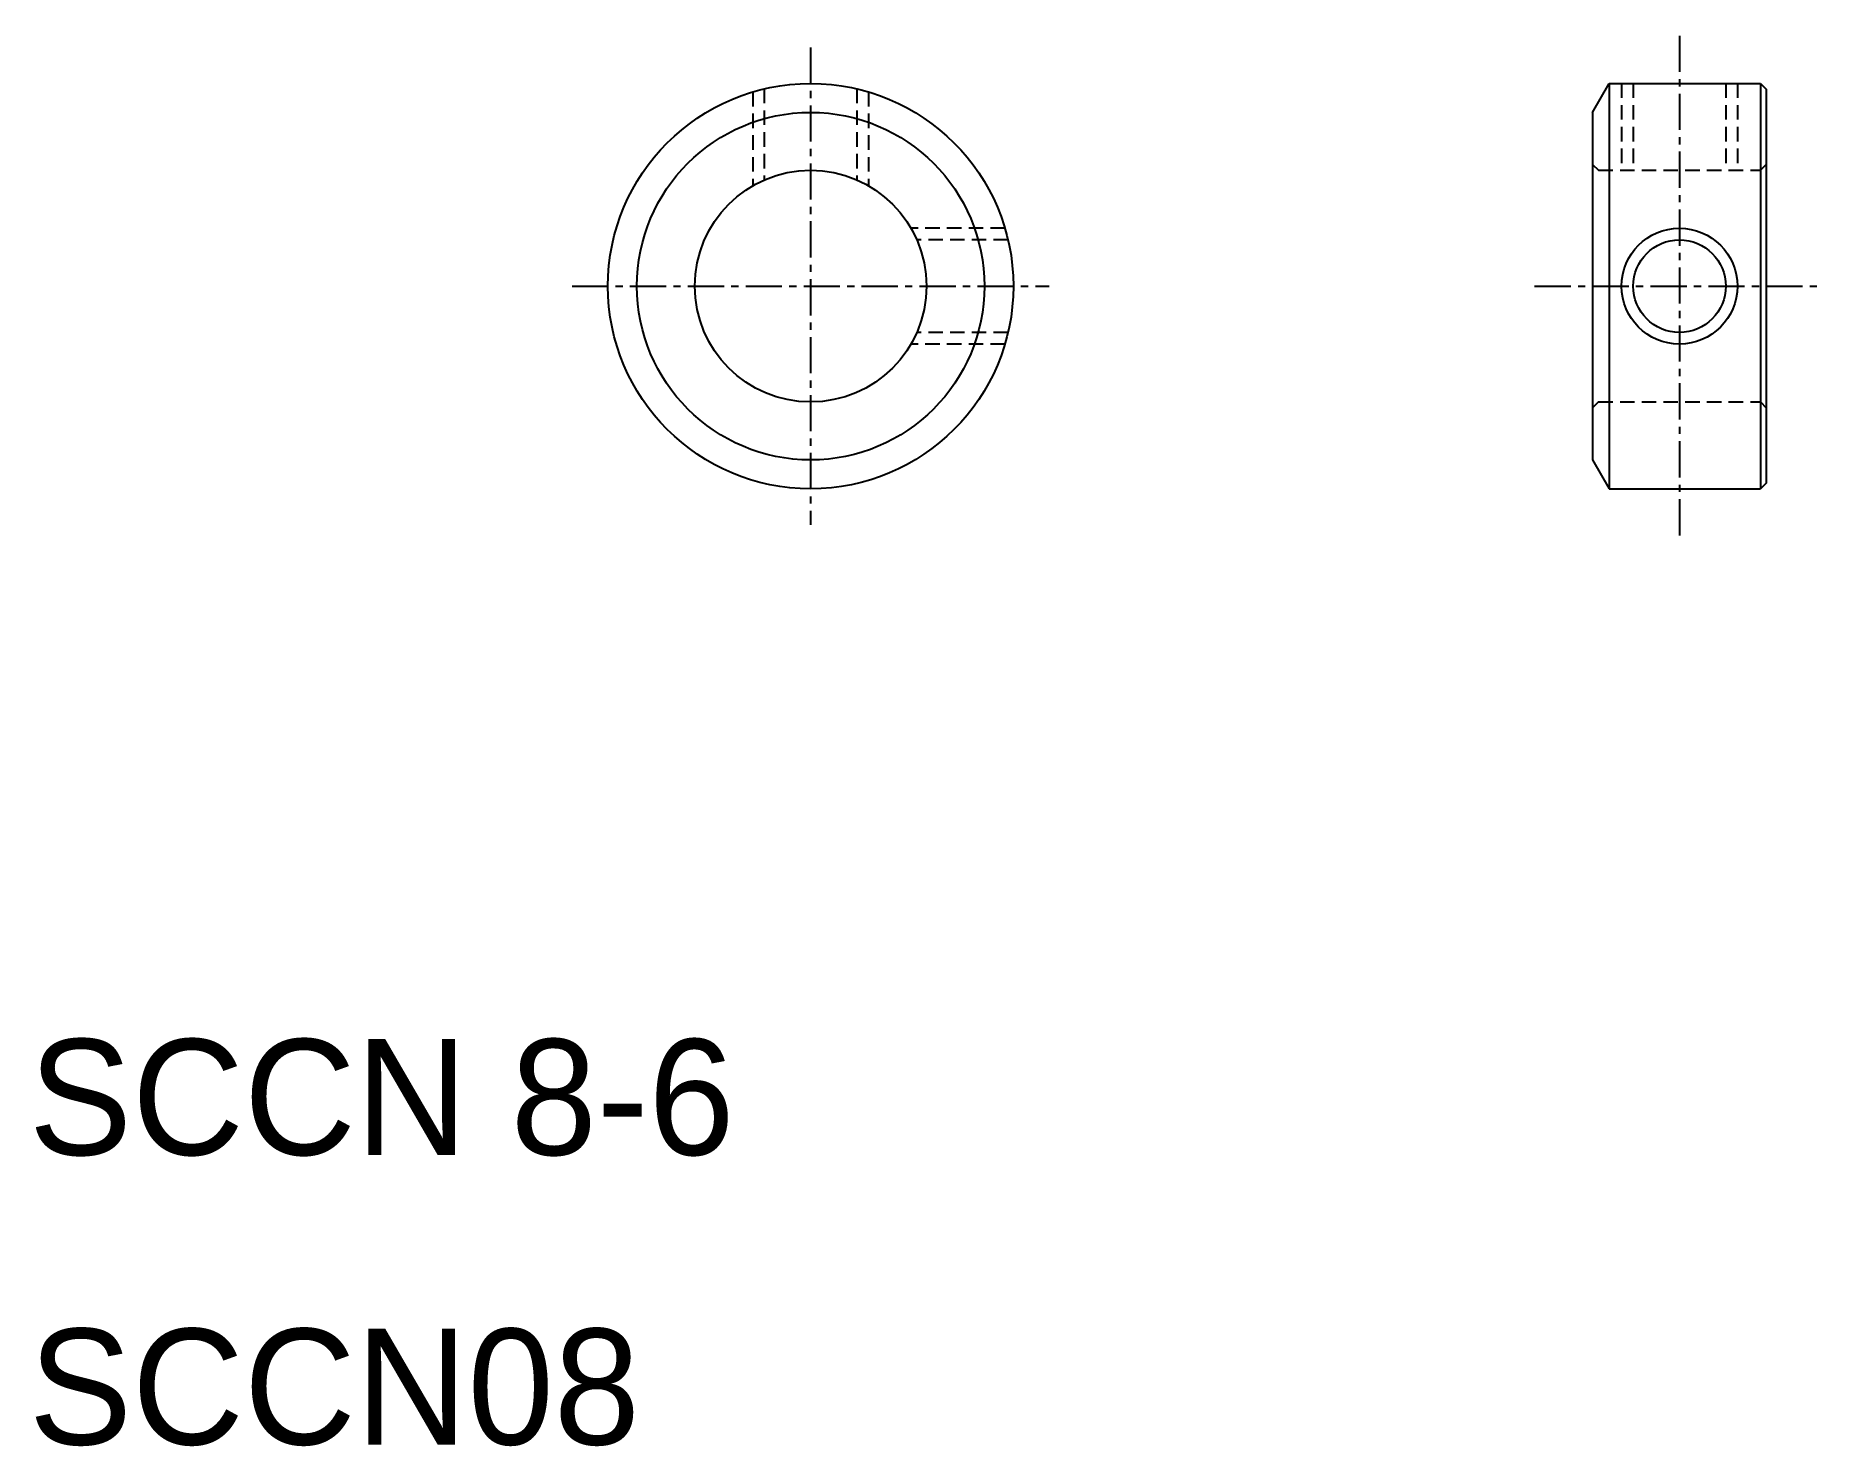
# Model space of a CAD drawing. Extents: x 10.2 to 72, y 9.9 to 58.6.
import ezdxf

# ---------------------------------------------------------------- set-up
doc = ezdxf.new("R2010")
doc.units = 0
doc.linetypes.add('CENTER', pattern=[2, 1.25, -0.25, 0.25, -0.25])
doc.linetypes.add('DASHED', pattern=[0.75, 0.5, -0.25])
doc.layers.get('0').update_dxf_attribs({"linetype": 'CONTINUOUS'})
doc.layers.add('CENTER', color=1, linetype='CENTER')

msp = doc.modelspace()

# ---------------------------------------------------------------- linework, layer by layer
at = {"color": 7, "linetype": 'CONTINUOUS'}
for p, q in [((64, 56), (64.577, 57)), ((64.577, 57), (64.577, 43)), ((64.577, 57), (69.8, 57)), ((69.8, 57), (70, 56.8)), ((69.8, 57), (69.8, 43)), ((70, 56.8), (70, 43.2)), ((64, 56), (64, 44)), ((64, 44), (64.577, 43)), ((64.577, 43), (69.8, 43)), ((70, 43.2), (69.8, 43))]:
    msp.add_line(p, q, dxfattribs=at)
at = {"color": 3, "linetype": 'DASHED'}
for p, q in [((65, 57), (65, 54)), ((65.4, 57), (65.4, 54)), ((68.6, 57), (68.6, 54)), ((69, 57), (69, 54)), ((35, 56.708), (35, 53.464)), ((35.4, 56.815), (35.4, 53.666)), ((38.6, 56.815), (38.6, 53.666)), ((39, 56.708), (39, 53.464)), ((64, 54.2), (64.2, 54)), ((64.2, 54), (69.8, 54)), ((70, 54.2), (69.8, 54)), ((43.708, 52), (40.464, 52)), ((43.815, 51.6), (40.666, 51.6)), ((43.815, 48.4), (40.666, 48.4)), ((43.708, 48), (40.464, 48)), ((64.2, 46), (64, 45.8)), ((64.2, 46), (69.8, 46)), ((69.8, 46), (70, 45.8))]:
    msp.add_line(p, q, dxfattribs=at)
at = {"color": 7, "linetype": 'CONTINUOUS'}
for centre, radius in [((37, 50), 7), ((37, 50), 6), ((37, 50), 4), ((67, 50), 1.6)]:
    msp.add_circle(centre, radius, dxfattribs=at)
at = {"color": 3, "linetype": 'CONTINUOUS'}
msp.add_circle((67, 50), 2, dxfattribs=at)
at = {"layer": 'CENTER', "color": 1, "linetype": 'CENTER'}
for p, q in [((37, 58.24), (37, 41.76)), ((67, 58.645), (67, 41.355)), ((28.76, 50), (45.24, 50)), ((62, 50), (72, 50))]:
    msp.add_line(p, q, dxfattribs=at)

# ---------------------------------------------------------------- texts
at = {"color": 7, "linetype": 'CONTINUOUS'}
for s, p in [('SCCN 8-6', (10, 20)), ('SCCN08', (10, 10))]:
    msp.add_text(s, height=4, dxfattribs=at).set_placement(p)

doc.saveas('drawing.dxf')
